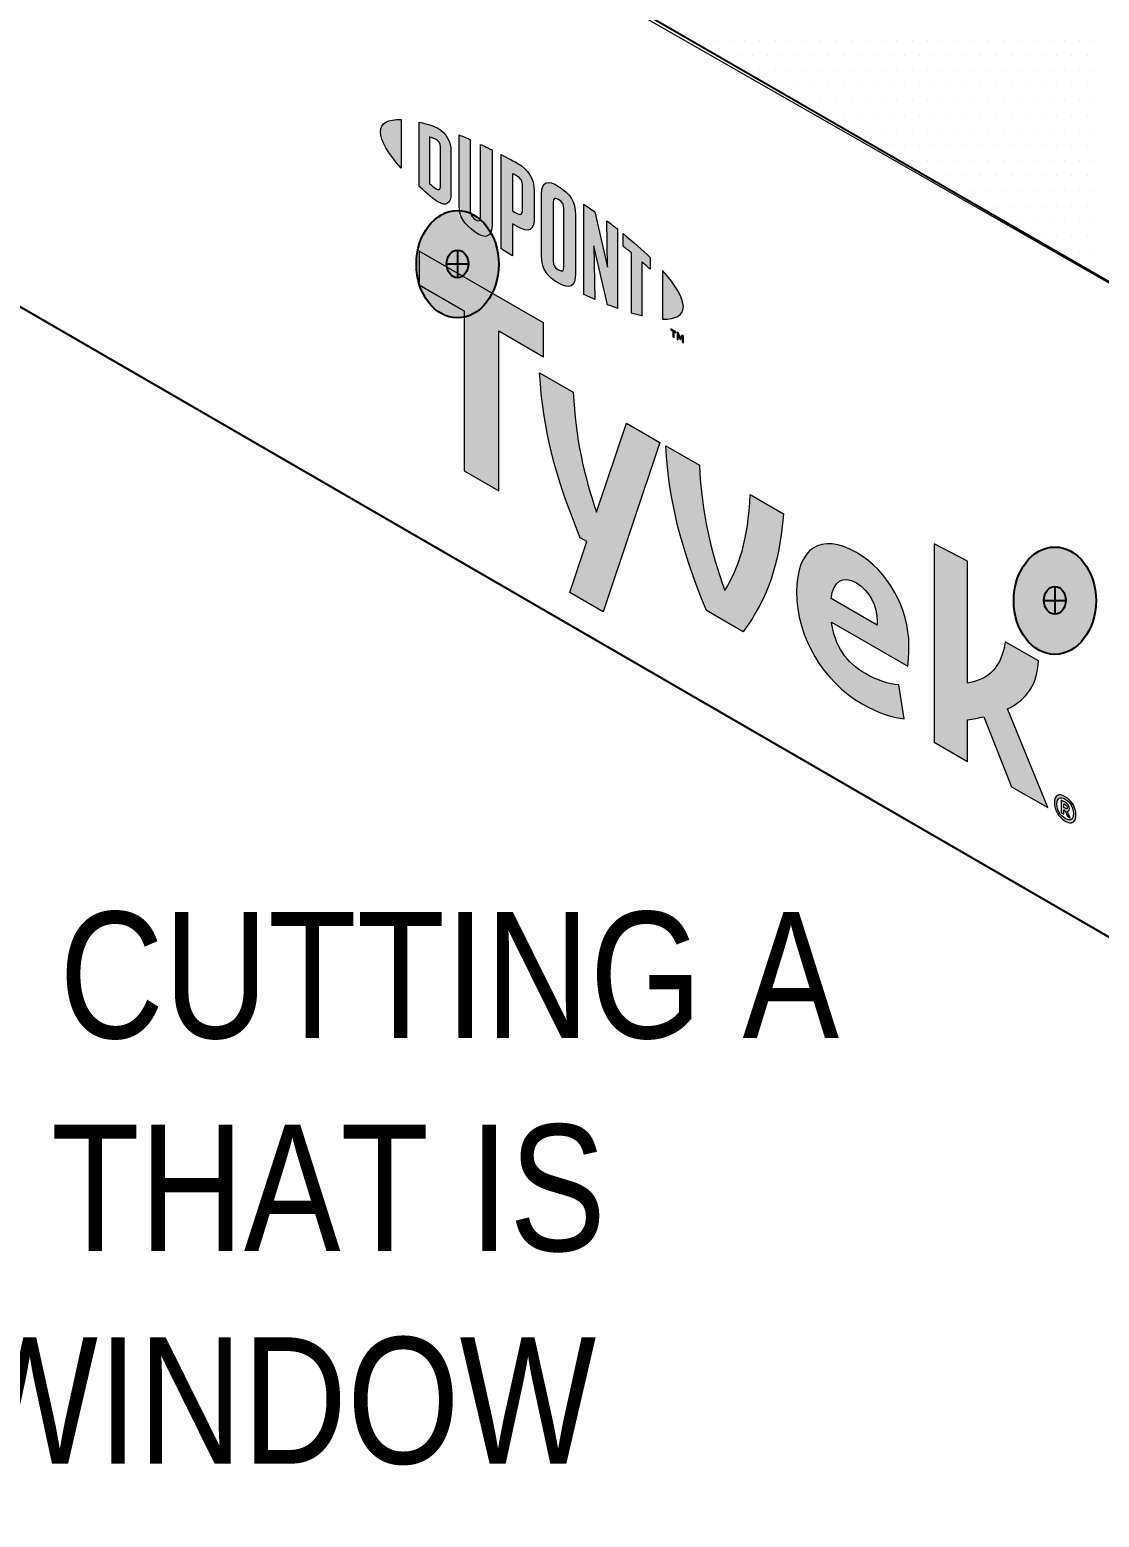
# Model space of a CAD drawing. Header units: inches. Extents: x -17.6 to 82.3, y -15.1 to 23.2.
# Drawn here: x 62.072 to 63.394, y -3.239 to -1.398 of the extents above; entities that cross this region are included whole.
import ezdxf

# ---------------------------------------------------------------- set-up
doc = ezdxf.new("R2010")
doc.units = ezdxf.units.IN
doc.header["$MEASUREMENT"] = 0
for name, color, linetype, lineweight in [('.ATI-HATCH', 7, 'Continuous', 0), ('.ATI-TEXT', 7, 'Continuous', 0), ('G-ANNO-TTLB', 7, 'Continuous', 0), ('TYVEK', 7, 'Continuous', 0), ('X-REF - TRACED', 7, 'Continuous', 0)]:
    doc.layers.add(name, color=color, linetype=linetype, lineweight=lineweight)

# ---------------------------------------------------------------- blocks, each defined once
blk = doc.blocks.new('Block_154')
at = {"layer": 'X-REF - TRACED', "true_color": 0x848484, "transparency": 33554687}
h = blk.add_hatch(color=252, dxfattribs=at)
h.dxf.hatch_style = 2
edge = h.paths.add_edge_path()
edge.add_spline(control_points=[(62.5053, -1.5246), (62.5053, -1.5356), (62.5146, -1.5513), (62.5308, -1.5695), (62.5308, -1.5695), (62.5308, -1.5095), (62.5308, -1.5095), (62.5146, -1.5089), (62.5053, -1.5137), (62.5053, -1.5246)], knot_values=[0, 0, 0, 0, 1, 1, 1, 2, 2, 2, 3, 3, 3, 3], degree=3, periodic=0)
h = blk.add_hatch(color=252, dxfattribs=at)
h.dxf.hatch_style = 2
edge = h.paths.add_edge_path()
edge.add_spline(control_points=[(62.5796, -1.5921), (62.5796, -1.5967), (62.5772, -1.5968), (62.5743, -1.5951), (62.5721, -1.5938), (62.5686, -1.5909), (62.5658, -1.5884), (62.5658, -1.5884), (62.5658, -1.531), (62.5658, -1.531), (62.5686, -1.5318), (62.5721, -1.5328), (62.5743, -1.5341), (62.5772, -1.5358), (62.5796, -1.5387), (62.5796, -1.5433), (62.5796, -1.5433), (62.5796, -1.5921), (62.5796, -1.5921)], knot_values=[0, 0, 0, 0, 1, 1, 1, 2, 2, 2, 3, 3, 3, 4, 4, 4, 5, 5, 5, 6, 6, 6, 6], degree=3, periodic=0)
edge = h.paths.add_edge_path()
edge.add_spline(control_points=[(62.5762, -1.5202), (62.5717, -1.5176), (62.5651, -1.5154), (62.5533, -1.5127), (62.5533, -1.5127), (62.5533, -1.5923), (62.5533, -1.5923), (62.5637, -1.6019), (62.5717, -1.6086), (62.5762, -1.6112), (62.5867, -1.6173), (62.5925, -1.6133), (62.5925, -1.6016), (62.5925, -1.6016), (62.5925, -1.5488), (62.5925, -1.5488), (62.5925, -1.537), (62.5867, -1.5263), (62.5762, -1.5202)], knot_values=[0, 0, 0, 0, 1, 1, 1, 2, 2, 2, 3, 3, 3, 4, 4, 4, 5, 5, 5, 6, 6, 6, 6], degree=3, periodic=0)
h = blk.add_hatch(color=252, dxfattribs=at)
h.dxf.hatch_style = 2
edge = h.paths.add_edge_path()
edge.add_spline(control_points=[(62.629, -1.6299), (62.629, -1.6345), (62.6276, -1.6366), (62.6226, -1.633), (62.6177, -1.6295), (62.6163, -1.6263), (62.6163, -1.6209), (62.6163, -1.6209), (62.6163, -1.5343), (62.6163, -1.5343), (62.6131, -1.5328), (62.6058, -1.5298), (62.6027, -1.5285), (62.6027, -1.5285), (62.6027, -1.6161), (62.6027, -1.6161), (62.6027, -1.63), (62.6086, -1.6389), (62.6226, -1.6488), (62.6354, -1.6579), (62.6433, -1.655), (62.6433, -1.6395), (62.6433, -1.6395), (62.6433, -1.547), (62.6433, -1.547), (62.6406, -1.5456), (62.6318, -1.5414), (62.629, -1.5401), (62.629, -1.5401), (62.629, -1.6299), (62.629, -1.6299)], knot_values=[0, 0, 0, 0, 1, 1, 1, 2, 2, 2, 3, 3, 3, 4, 4, 4, 5, 5, 5, 6, 6, 6, 7, 7, 7, 8, 8, 8, 9, 9, 9, 10, 10, 10, 10], degree=3, periodic=0)
h = blk.add_hatch(color=252, dxfattribs=at)
h.dxf.hatch_style = 2
edge = h.paths.add_edge_path()
edge.add_spline(control_points=[(62.681, -1.6219), (62.681, -1.6269), (62.6795, -1.6286), (62.6737, -1.6252), (62.6737, -1.6252), (62.6687, -1.6224), (62.6687, -1.6224), (62.6687, -1.6224), (62.6687, -1.5764), (62.6687, -1.5764), (62.6709, -1.5775), (62.6721, -1.5782), (62.6734, -1.579), (62.6797, -1.5826), (62.681, -1.5861), (62.681, -1.5912), (62.681, -1.5912), (62.681, -1.6219), (62.681, -1.6219)], knot_values=[0, 0, 0, 0, 1, 1, 1, 2, 2, 2, 3, 3, 3, 4, 4, 4, 5, 5, 5, 6, 6, 6, 6], degree=3, periodic=0)
edge = h.paths.add_edge_path()
edge.add_spline(control_points=[(62.6743, -1.5632), (62.6718, -1.5617), (62.6627, -1.5569), (62.6544, -1.5526), (62.6544, -1.5526), (62.6544, -1.6692), (62.6544, -1.6692), (62.6572, -1.671), (62.6647, -1.6757), (62.6687, -1.6781), (62.6687, -1.6781), (62.6687, -1.6386), (62.6687, -1.6386), (62.6687, -1.6386), (62.6743, -1.6418), (62.6743, -1.6418), (62.6892, -1.6504), (62.6955, -1.6463), (62.6955, -1.6315), (62.6955, -1.6315), (62.6955, -1.5971), (62.6955, -1.5971), (62.6955, -1.5826), (62.6885, -1.5714), (62.6743, -1.5632)], knot_values=[0, 0, 0, 0, 1, 1, 1, 2, 2, 2, 3, 3, 3, 4, 4, 4, 5, 5, 5, 6, 6, 6, 7, 7, 7, 8, 8, 8, 8], degree=3, periodic=0)
h = blk.add_hatch(color=252, dxfattribs=at)
h.dxf.hatch_style = 2
edge = h.paths.add_edge_path()
edge.add_spline(control_points=[(62.732, -1.6921), (62.732, -1.6967), (62.7307, -1.6983), (62.7256, -1.6955), (62.7204, -1.6927), (62.719, -1.6893), (62.719, -1.6845), (62.719, -1.6845), (62.719, -1.6119), (62.719, -1.6119), (62.719, -1.6071), (62.7204, -1.6053), (62.7256, -1.6085), (62.7307, -1.6116), (62.732, -1.6148), (62.732, -1.6194), (62.732, -1.6194), (62.732, -1.6921), (62.732, -1.6921)], knot_values=[0, 0, 0, 0, 1, 1, 1, 2, 2, 2, 3, 3, 3, 4, 4, 4, 5, 5, 5, 6, 6, 6, 6], degree=3, periodic=0)
edge = h.paths.add_edge_path()
edge.add_spline(control_points=[(62.7256, -1.5922), (62.7124, -1.5838), (62.7045, -1.586), (62.7045, -1.6013), (62.7045, -1.6013), (62.7045, -1.6775), (62.7045, -1.6775), (62.7045, -1.6937), (62.7117, -1.7045), (62.7256, -1.7119), (62.7393, -1.7191), (62.7465, -1.7173), (62.7465, -1.7), (62.7465, -1.7), (62.7465, -1.6273), (62.7465, -1.6273), (62.7465, -1.6109), (62.74, -1.6013), (62.7256, -1.5922)], knot_values=[0, 0, 0, 0, 1, 1, 1, 2, 2, 2, 3, 3, 3, 4, 4, 4, 5, 5, 5, 6, 6, 6, 6], degree=3, periodic=0)
h = blk.add_hatch(color=252, dxfattribs=at)
h.dxf.hatch_style = 2
edge = h.paths.add_edge_path()
edge.add_spline(control_points=[(62.7861, -1.692), (62.7861, -1.692), (62.7703, -1.6236), (62.7703, -1.6236), (62.766, -1.6205), (62.7607, -1.6168), (62.7567, -1.6141), (62.7567, -1.6141), (62.7567, -1.7259), (62.7567, -1.7259), (62.7596, -1.7272), (62.7668, -1.7304), (62.7705, -1.732), (62.7705, -1.732), (62.7693, -1.6655), (62.7693, -1.6655), (62.7693, -1.6655), (62.7861, -1.7385), (62.7861, -1.7385), (62.7897, -1.7399), (62.7949, -1.7419), (62.7983, -1.7431), (62.7983, -1.7431), (62.7983, -1.6448), (62.7983, -1.6448), (62.7947, -1.642), (62.7882, -1.637), (62.7851, -1.6346), (62.7851, -1.6346), (62.7861, -1.692), (62.7861, -1.692)], knot_values=[0, 0, 0, 0, 1, 1, 1, 2, 2, 2, 3, 3, 3, 4, 4, 4, 5, 5, 5, 6, 6, 6, 7, 7, 7, 8, 8, 8, 9, 9, 9, 10, 10, 10, 10], degree=3, periodic=0)
h = blk.add_hatch(color=252, dxfattribs=at)
h.dxf.hatch_style = 2
edge = h.paths.add_edge_path()
edge.add_spline(control_points=[(62.8054, -1.6661), (62.8089, -1.6689), (62.8124, -1.6717), (62.8158, -1.6745), (62.8158, -1.6745), (62.8158, -1.7488), (62.8158, -1.7488), (62.8189, -1.7498), (62.8247, -1.7514), (62.8286, -1.7523), (62.8286, -1.7523), (62.8286, -1.6854), (62.8286, -1.6854), (62.8323, -1.6886), (62.8358, -1.6918), (62.839, -1.6947), (62.839, -1.6947), (62.839, -1.6803), (62.839, -1.6803), (62.8289, -1.6704), (62.818, -1.6609), (62.8054, -1.6505), (62.8054, -1.6505), (62.8054, -1.6661), (62.8054, -1.6661)], knot_values=[0, 0, 0, 0, 1, 1, 1, 2, 2, 2, 3, 3, 3, 4, 4, 4, 5, 5, 5, 6, 6, 6, 7, 7, 7, 8, 8, 8, 8], degree=3, periodic=0)
h = blk.add_hatch(color=252, dxfattribs=at)
h.dxf.hatch_style = 2
edge = h.paths.add_edge_path()
edge.add_spline(control_points=[(62.8799, -1.7409), (62.8799, -1.7519), (62.8706, -1.7568), (62.8543, -1.7563), (62.8543, -1.7563), (62.8543, -1.6962), (62.8543, -1.6962), (62.8706, -1.7144), (62.8799, -1.73), (62.8799, -1.7409)], knot_values=[0, 0, 0, 0, 1, 1, 1, 2, 2, 2, 3, 3, 3, 3], degree=3, periodic=0)
h = blk.add_hatch(color=252, dxfattribs=at)
h.dxf.hatch_style = 2
edge = h.paths.add_edge_path()
edge.add_spline(control_points=[(62.8723, -1.7726), (62.8723, -1.7726), (62.8738, -1.7735), (62.8738, -1.7735), (62.8738, -1.7735), (62.8761, -1.779), (62.8761, -1.779), (62.8761, -1.779), (62.8784, -1.7762), (62.8784, -1.7762), (62.8784, -1.7762), (62.8799, -1.777), (62.8799, -1.777), (62.8799, -1.777), (62.8799, -1.7857), (62.8799, -1.7857), (62.8799, -1.7857), (62.8785, -1.7849), (62.8785, -1.7849), (62.8785, -1.7849), (62.8785, -1.7787), (62.8785, -1.7787), (62.8785, -1.7787), (62.8762, -1.7815), (62.8762, -1.7815), (62.8762, -1.7815), (62.876, -1.7814), (62.876, -1.7814), (62.876, -1.7814), (62.8737, -1.776), (62.8737, -1.776), (62.8737, -1.776), (62.8737, -1.7821), (62.8737, -1.7821), (62.8737, -1.7821), (62.8723, -1.7813), (62.8723, -1.7813), (62.8723, -1.7813), (62.8723, -1.7726), (62.8723, -1.7726)], knot_values=[0, 0, 0, 0, 1, 1, 1, 2, 2, 2, 3, 3, 3, 4, 4, 4, 5, 5, 5, 6, 6, 6, 7, 7, 7, 8, 8, 8, 9, 9, 9, 10, 10, 10, 11, 11, 11, 12, 12, 12, 13, 13, 13, 13], degree=3, periodic=0)
edge = h.paths.add_edge_path()
edge.add_spline(control_points=[(62.8669, -1.7711), (62.8669, -1.7711), (62.8646, -1.7697), (62.8646, -1.7697), (62.8646, -1.7697), (62.8646, -1.7682), (62.8646, -1.7682), (62.8646, -1.7682), (62.8707, -1.7717), (62.8707, -1.7717), (62.8707, -1.7717), (62.8707, -1.7732), (62.8707, -1.7732), (62.8707, -1.7732), (62.8684, -1.7719), (62.8684, -1.7719), (62.8684, -1.7719), (62.8684, -1.779), (62.8684, -1.779), (62.8684, -1.779), (62.8669, -1.7782), (62.8669, -1.7782), (62.8669, -1.7782), (62.8669, -1.7711), (62.8669, -1.7711)], knot_values=[0, 0, 0, 0, 1, 1, 1, 2, 2, 2, 3, 3, 3, 4, 4, 4, 5, 5, 5, 6, 6, 6, 7, 7, 7, 8, 8, 8, 8], degree=3, periodic=0)
at = {"layer": 'X-REF - TRACED'}
for points, knots in [([(62.5053, -1.5246), (62.5053, -1.5356), (62.5146, -1.5513), (62.5308, -1.5695), (62.5308, -1.5695), (62.5308, -1.5095), (62.5308, -1.5095), (62.5146, -1.5089), (62.5053, -1.5137), (62.5053, -1.5246)], [0, 0, 0, 0, 1, 1, 1, 2, 2, 2, 3, 3, 3, 3]), ([(62.5762, -1.5202), (62.5717, -1.5176), (62.5651, -1.5154), (62.5533, -1.5127), (62.5533, -1.5127), (62.5533, -1.5923), (62.5533, -1.5923), (62.5637, -1.6019), (62.5717, -1.6086), (62.5762, -1.6112), (62.5867, -1.6173), (62.5925, -1.6133), (62.5925, -1.6016), (62.5925, -1.6016), (62.5925, -1.5488), (62.5925, -1.5488), (62.5925, -1.537), (62.5867, -1.5263), (62.5762, -1.5202)], [0, 0, 0, 0, 1, 1, 1, 2, 2, 2, 3, 3, 3, 4, 4, 4, 5, 5, 5, 6, 6, 6, 6]), ([(62.5796, -1.5921), (62.5796, -1.5967), (62.5772, -1.5968), (62.5743, -1.5951), (62.5721, -1.5938), (62.5686, -1.5909), (62.5658, -1.5884), (62.5658, -1.5884), (62.5658, -1.531), (62.5658, -1.531), (62.5686, -1.5318), (62.5721, -1.5328), (62.5743, -1.5341), (62.5772, -1.5358), (62.5796, -1.5387), (62.5796, -1.5433), (62.5796, -1.5433), (62.5796, -1.5921), (62.5796, -1.5921)], [0, 0, 0, 0, 1, 1, 1, 2, 2, 2, 3, 3, 3, 4, 4, 4, 5, 5, 5, 6, 6, 6, 6]), ([(62.629, -1.6299), (62.629, -1.6345), (62.6276, -1.6366), (62.6226, -1.633), (62.6177, -1.6295), (62.6163, -1.6263), (62.6163, -1.6209), (62.6163, -1.6209), (62.6163, -1.5343), (62.6163, -1.5343), (62.6131, -1.5328), (62.6058, -1.5298), (62.6027, -1.5285), (62.6027, -1.5285), (62.6027, -1.6161), (62.6027, -1.6161), (62.6027, -1.63), (62.6086, -1.6389), (62.6226, -1.6488), (62.6354, -1.6579), (62.6433, -1.655), (62.6433, -1.6395), (62.6433, -1.6395), (62.6433, -1.547), (62.6433, -1.547), (62.6406, -1.5456), (62.6318, -1.5414), (62.629, -1.5401), (62.629, -1.5401), (62.629, -1.6299), (62.629, -1.6299)], [0, 0, 0, 0, 1, 1, 1, 2, 2, 2, 3, 3, 3, 4, 4, 4, 5, 5, 5, 6, 6, 6, 7, 7, 7, 8, 8, 8, 9, 9, 9, 10, 10, 10, 10]), ([(62.6743, -1.5632), (62.6718, -1.5617), (62.6627, -1.5569), (62.6544, -1.5526), (62.6544, -1.5526), (62.6544, -1.6692), (62.6544, -1.6692), (62.6572, -1.671), (62.6647, -1.6757), (62.6687, -1.6781), (62.6687, -1.6781), (62.6687, -1.6386), (62.6687, -1.6386), (62.6687, -1.6386), (62.6743, -1.6418), (62.6743, -1.6418), (62.6892, -1.6504), (62.6955, -1.6463), (62.6955, -1.6315), (62.6955, -1.6315), (62.6955, -1.5971), (62.6955, -1.5971), (62.6955, -1.5826), (62.6885, -1.5714), (62.6743, -1.5632)], [0, 0, 0, 0, 1, 1, 1, 2, 2, 2, 3, 3, 3, 4, 4, 4, 5, 5, 5, 6, 6, 6, 7, 7, 7, 8, 8, 8, 8]), ([(62.681, -1.6219), (62.681, -1.6269), (62.6795, -1.6286), (62.6737, -1.6252), (62.6737, -1.6252), (62.6687, -1.6224), (62.6687, -1.6224), (62.6687, -1.6224), (62.6687, -1.5764), (62.6687, -1.5764), (62.6709, -1.5775), (62.6721, -1.5782), (62.6734, -1.579), (62.6797, -1.5826), (62.681, -1.5861), (62.681, -1.5912), (62.681, -1.5912), (62.681, -1.6219), (62.681, -1.6219)], [0, 0, 0, 0, 1, 1, 1, 2, 2, 2, 3, 3, 3, 4, 4, 4, 5, 5, 5, 6, 6, 6, 6]), ([(62.7256, -1.5922), (62.7124, -1.5838), (62.7045, -1.586), (62.7045, -1.6013), (62.7045, -1.6013), (62.7045, -1.6775), (62.7045, -1.6775), (62.7045, -1.6937), (62.7117, -1.7045), (62.7256, -1.7119), (62.7393, -1.7191), (62.7465, -1.7173), (62.7465, -1.7), (62.7465, -1.7), (62.7465, -1.6273), (62.7465, -1.6273), (62.7465, -1.6109), (62.74, -1.6013), (62.7256, -1.5922)], [0, 0, 0, 0, 1, 1, 1, 2, 2, 2, 3, 3, 3, 4, 4, 4, 5, 5, 5, 6, 6, 6, 6]), ([(62.732, -1.6921), (62.732, -1.6967), (62.7307, -1.6983), (62.7256, -1.6955), (62.7204, -1.6927), (62.719, -1.6893), (62.719, -1.6845), (62.719, -1.6845), (62.719, -1.6119), (62.719, -1.6119), (62.719, -1.6071), (62.7204, -1.6053), (62.7256, -1.6085), (62.7307, -1.6116), (62.732, -1.6148), (62.732, -1.6194), (62.732, -1.6194), (62.732, -1.6921), (62.732, -1.6921)], [0, 0, 0, 0, 1, 1, 1, 2, 2, 2, 3, 3, 3, 4, 4, 4, 5, 5, 5, 6, 6, 6, 6]), ([(62.7861, -1.692), (62.7861, -1.692), (62.7703, -1.6236), (62.7703, -1.6236), (62.766, -1.6205), (62.7607, -1.6168), (62.7567, -1.6141), (62.7567, -1.6141), (62.7567, -1.7259), (62.7567, -1.7259), (62.7596, -1.7272), (62.7668, -1.7304), (62.7705, -1.732), (62.7705, -1.732), (62.7693, -1.6655), (62.7693, -1.6655), (62.7693, -1.6655), (62.7861, -1.7385), (62.7861, -1.7385), (62.7897, -1.7399), (62.7949, -1.7419), (62.7983, -1.7431), (62.7983, -1.7431), (62.7983, -1.6448), (62.7983, -1.6448), (62.7947, -1.642), (62.7882, -1.637), (62.7851, -1.6346), (62.7851, -1.6346), (62.7861, -1.692), (62.7861, -1.692)], [0, 0, 0, 0, 1, 1, 1, 2, 2, 2, 3, 3, 3, 4, 4, 4, 5, 5, 5, 6, 6, 6, 7, 7, 7, 8, 8, 8, 9, 9, 9, 10, 10, 10, 10]), ([(62.8054, -1.6661), (62.8089, -1.6689), (62.8124, -1.6717), (62.8158, -1.6745), (62.8158, -1.6745), (62.8158, -1.7488), (62.8158, -1.7488), (62.8189, -1.7498), (62.8247, -1.7514), (62.8286, -1.7523), (62.8286, -1.7523), (62.8286, -1.6854), (62.8286, -1.6854), (62.8323, -1.6886), (62.8358, -1.6918), (62.839, -1.6947), (62.839, -1.6947), (62.839, -1.6803), (62.839, -1.6803), (62.8289, -1.6704), (62.818, -1.6609), (62.8054, -1.6505), (62.8054, -1.6505), (62.8054, -1.6661), (62.8054, -1.6661)], [0, 0, 0, 0, 1, 1, 1, 2, 2, 2, 3, 3, 3, 4, 4, 4, 5, 5, 5, 6, 6, 6, 7, 7, 7, 8, 8, 8, 8]), ([(62.8799, -1.7409), (62.8799, -1.7519), (62.8706, -1.7568), (62.8543, -1.7563), (62.8543, -1.7563), (62.8543, -1.6962), (62.8543, -1.6962), (62.8706, -1.7144), (62.8799, -1.73), (62.8799, -1.7409)], [0, 0, 0, 0, 1, 1, 1, 2, 2, 2, 3, 3, 3, 3]), ([(62.8669, -1.7711), (62.8669, -1.7711), (62.8646, -1.7697), (62.8646, -1.7697), (62.8646, -1.7697), (62.8646, -1.7682), (62.8646, -1.7682), (62.8646, -1.7682), (62.8707, -1.7717), (62.8707, -1.7717), (62.8707, -1.7717), (62.8707, -1.7732), (62.8707, -1.7732), (62.8707, -1.7732), (62.8684, -1.7719), (62.8684, -1.7719), (62.8684, -1.7719), (62.8684, -1.779), (62.8684, -1.779), (62.8684, -1.779), (62.8669, -1.7782), (62.8669, -1.7782), (62.8669, -1.7782), (62.8669, -1.7711), (62.8669, -1.7711)], [0, 0, 0, 0, 1, 1, 1, 2, 2, 2, 3, 3, 3, 4, 4, 4, 5, 5, 5, 6, 6, 6, 7, 7, 7, 8, 8, 8, 8]), ([(62.8723, -1.7726), (62.8723, -1.7726), (62.8738, -1.7735), (62.8738, -1.7735), (62.8738, -1.7735), (62.8761, -1.779), (62.8761, -1.779), (62.8761, -1.779), (62.8784, -1.7762), (62.8784, -1.7762), (62.8784, -1.7762), (62.8799, -1.777), (62.8799, -1.777), (62.8799, -1.777), (62.8799, -1.7857), (62.8799, -1.7857), (62.8799, -1.7857), (62.8785, -1.7849), (62.8785, -1.7849), (62.8785, -1.7849), (62.8785, -1.7787), (62.8785, -1.7787), (62.8785, -1.7787), (62.8762, -1.7815), (62.8762, -1.7815), (62.8762, -1.7815), (62.876, -1.7814), (62.876, -1.7814), (62.876, -1.7814), (62.8737, -1.776), (62.8737, -1.776), (62.8737, -1.776), (62.8737, -1.7821), (62.8737, -1.7821), (62.8737, -1.7821), (62.8723, -1.7813), (62.8723, -1.7813), (62.8723, -1.7813), (62.8723, -1.7726), (62.8723, -1.7726)], [0, 0, 0, 0, 1, 1, 1, 2, 2, 2, 3, 3, 3, 4, 4, 4, 5, 5, 5, 6, 6, 6, 7, 7, 7, 8, 8, 8, 9, 9, 9, 10, 10, 10, 11, 11, 11, 12, 12, 12, 13, 13, 13, 13])]:
    blk.add_open_spline(points, degree=3, knots=knots, dxfattribs=at)
blk = doc.blocks.new('Block_158')
at = {"layer": 'X-REF - TRACED', "true_color": 0x848484, "transparency": 33554687}
h = blk.add_hatch(color=252, dxfattribs=at)
h.dxf.hatch_style = 2
h.paths.add_polyline_path([(62.7071, -1.7611), (62.5533, -1.6723), (62.5533, -1.7141), (62.6088, -1.7462), (62.6088, -1.944), (62.6515, -1.9687), (62.6515, -1.7708), (62.7071, -1.8029)])
h = blk.add_hatch(color=252, dxfattribs=at)
h.dxf.hatch_style = 2
edge = h.paths.add_edge_path()
edge.add_spline(control_points=[(62.9627, -1.9734), (62.96, -2.0304), (62.9487, -2.0636), (62.9311, -2.0921), (62.914, -2.0436), (62.903, -1.9975), (62.8997, -1.937), (62.8997, -1.937), (62.8582, -1.9131), (62.8582, -1.9131), (62.8627, -1.9845), (62.8761, -2.0364), (62.9084, -2.117), (62.9084, -2.117), (62.9541, -2.1433), (62.9541, -2.1433), (62.9851, -2.0993), (62.9979, -2.0626), (63.0039, -1.9972), (63.0039, -1.9972), (62.9627, -1.9734), (62.9627, -1.9734)], knot_values=[0, 0, 0, 0, 1, 1, 1, 2, 2, 2, 3, 3, 3, 4, 4, 4, 5, 5, 5, 6, 6, 6, 7, 7, 7, 7], degree=3, periodic=0)
h = blk.add_hatch(color=252, dxfattribs=at)
h.dxf.hatch_style = 2
edge = h.paths.add_edge_path()
edge.add_spline(control_points=[(63.0627, -2.102), (63.0627, -2.102), (63.1195, -2.1348), (63.1195, -2.1348), (63.1195, -2.1348), (63.1195, -2.1307), (63.1195, -2.1307), (63.1195, -2.1115), (63.1105, -2.0923), (63.0941, -2.0828), (63.0768, -2.0728), (63.0654, -2.0803), (63.0627, -2.102)], knot_values=[0, 0, 0, 0, 1, 1, 1, 2, 2, 2, 3, 3, 3, 4, 4, 4, 4], degree=3, periodic=0)
edge = h.paths.add_edge_path()
edge.add_spline(control_points=[(63.1532, -2.2508), (63.1401, -2.2501), (63.1207, -2.2436), (63.101, -2.2323), (63.0529, -2.2045), (63.02, -2.1506), (63.02, -2.0938), (63.02, -2.0394), (63.0502, -2.0198), (63.0941, -2.0452), (63.1332, -2.0677), (63.1589, -2.1144), (63.1589, -2.1603), (63.1589, -2.1705), (63.1583, -2.1791), (63.1577, -2.1856), (63.1577, -2.1856), (63.0633, -2.1311), (63.0633, -2.1311), (63.0672, -2.1607), (63.0812, -2.1812), (63.1051, -2.195), (63.1198, -2.2034), (63.1338, -2.2078), (63.1466, -2.209), (63.1466, -2.209), (63.1532, -2.2508), (63.1532, -2.2508)], knot_values=[0, 0, 0, 0, 1, 1, 1, 2, 2, 2, 3, 3, 3, 4, 4, 4, 5, 5, 5, 6, 6, 6, 7, 7, 7, 8, 8, 8, 9, 9, 9, 9], degree=3, periodic=0)
h = blk.add_hatch(color=252, dxfattribs=at)
h.dxf.hatch_style = 2
edge = h.paths.add_edge_path()
edge.add_spline(control_points=[(63.281, -2.2387), (63.281, -2.2387), (63.3306, -2.3607), (63.3306, -2.3607), (63.3306, -2.3607), (63.2858, -2.3349), (63.2858, -2.3349), (63.2858, -2.3349), (63.2515, -2.2483), (63.2515, -2.2483), (63.2452, -2.2498), (63.2386, -2.2512), (63.2315, -2.2521), (63.2315, -2.2521), (63.2315, -2.3035), (63.2315, -2.3035), (63.2315, -2.3035), (63.1902, -2.2797), (63.1902, -2.2797), (63.1902, -2.2797), (63.1902, -2.0343), (63.1902, -2.0343), (63.1902, -2.0343), (63.2315, -2.0557), (63.2315, -2.0557), (63.2315, -2.0557), (63.2315, -2.2066), (63.2315, -2.2066), (63.2595, -2.2019), (63.2733, -2.1859), (63.278, -2.1555), (63.278, -2.1555), (63.319, -2.1791), (63.319, -2.1791), (63.3181, -2.208), (63.3049, -2.2268), (63.281, -2.2387)], knot_values=[0, 0, 0, 0, 1, 1, 1, 2, 2, 2, 3, 3, 3, 4, 4, 4, 5, 5, 5, 6, 6, 6, 7, 7, 7, 8, 8, 8, 9, 9, 9, 10, 10, 10, 11, 11, 11, 12, 12, 12, 12], degree=3, periodic=0)
at = {"layer": 'X-REF - TRACED'}
blk.add_lwpolyline([(62.7071, -1.7611), (62.5533, -1.6723), (62.5533, -1.7141), (62.6088, -1.7462), (62.6088, -1.944), (62.6515, -1.9687), (62.6515, -1.7708), (62.7071, -1.8029)], close=True, dxfattribs=at)
for points, knots in [([(62.9627, -1.9734), (62.96, -2.0304), (62.9487, -2.0636), (62.9311, -2.0921), (62.914, -2.0436), (62.903, -1.9975), (62.8997, -1.937), (62.8997, -1.937), (62.8582, -1.9131), (62.8582, -1.9131), (62.8627, -1.9845), (62.8761, -2.0364), (62.9084, -2.117), (62.9084, -2.117), (62.9541, -2.1433), (62.9541, -2.1433), (62.9851, -2.0993), (62.9979, -2.0626), (63.0039, -1.9972), (63.0039, -1.9972), (62.9627, -1.9734), (62.9627, -1.9734)], [0, 0, 0, 0, 1, 1, 1, 2, 2, 2, 3, 3, 3, 4, 4, 4, 5, 5, 5, 6, 6, 6, 7, 7, 7, 7]), ([(63.1532, -2.2508), (63.1401, -2.2501), (63.1207, -2.2436), (63.101, -2.2323), (63.0529, -2.2045), (63.02, -2.1506), (63.02, -2.0938), (63.02, -2.0394), (63.0502, -2.0198), (63.0941, -2.0452), (63.1332, -2.0677), (63.1589, -2.1144), (63.1589, -2.1603), (63.1589, -2.1705), (63.1583, -2.1791), (63.1577, -2.1856), (63.1577, -2.1856), (63.0633, -2.1311), (63.0633, -2.1311), (63.0672, -2.1607), (63.0812, -2.1812), (63.1051, -2.195), (63.1198, -2.2034), (63.1338, -2.2078), (63.1466, -2.209), (63.1466, -2.209), (63.1532, -2.2508), (63.1532, -2.2508)], [0, 0, 0, 0, 1, 1, 1, 2, 2, 2, 3, 3, 3, 4, 4, 4, 5, 5, 5, 6, 6, 6, 7, 7, 7, 8, 8, 8, 9, 9, 9, 9]), ([(63.281, -2.2387), (63.281, -2.2387), (63.3306, -2.3607), (63.3306, -2.3607), (63.3306, -2.3607), (63.2858, -2.3349), (63.2858, -2.3349), (63.2858, -2.3349), (63.2515, -2.2483), (63.2515, -2.2483), (63.2452, -2.2498), (63.2386, -2.2512), (63.2315, -2.2521), (63.2315, -2.2521), (63.2315, -2.3035), (63.2315, -2.3035), (63.2315, -2.3035), (63.1902, -2.2797), (63.1902, -2.2797), (63.1902, -2.2797), (63.1902, -2.0343), (63.1902, -2.0343), (63.1902, -2.0343), (63.2315, -2.0557), (63.2315, -2.0557), (63.2315, -2.0557), (63.2315, -2.2066), (63.2315, -2.2066), (63.2595, -2.2019), (63.2733, -2.1859), (63.278, -2.1555), (63.278, -2.1555), (63.319, -2.1791), (63.319, -2.1791), (63.3181, -2.208), (63.3049, -2.2268), (63.281, -2.2387)], [0, 0, 0, 0, 1, 1, 1, 2, 2, 2, 3, 3, 3, 4, 4, 4, 5, 5, 5, 6, 6, 6, 7, 7, 7, 8, 8, 8, 9, 9, 9, 10, 10, 10, 11, 11, 11, 12, 12, 12, 12]), ([(63.0627, -2.102), (63.0627, -2.102), (63.1195, -2.1348), (63.1195, -2.1348), (63.1195, -2.1348), (63.1195, -2.1307), (63.1195, -2.1307), (63.1195, -2.1115), (63.1105, -2.0923), (63.0941, -2.0828), (63.0768, -2.0728), (63.0654, -2.0803), (63.0627, -2.102)], [0, 0, 0, 0, 1, 1, 1, 2, 2, 2, 3, 3, 3, 4, 4, 4, 4])]:
    blk.add_open_spline(points, degree=3, knots=knots, dxfattribs=at)
blk = doc.blocks.new('Block_157')
at = {"layer": 'X-REF - TRACED', "true_color": 0x848484, "transparency": 33554687}
h = blk.add_hatch(color=252, dxfattribs=at)
h.dxf.hatch_style = 2
edge = h.paths.add_edge_path()
edge.add_spline(control_points=[(62.8097, -1.885), (62.8097, -1.885), (62.7727, -1.9954), (62.7727, -1.9954), (62.7569, -1.9492), (62.7467, -1.9046), (62.7436, -1.8469), (62.7436, -1.8469), (62.7021, -1.8229), (62.7021, -1.8229), (62.7066, -1.8943), (62.72, -1.9462), (62.7522, -2.0268), (62.7522, -2.0268), (62.7605, -2.0316), (62.7605, -2.0316), (62.7605, -2.0316), (62.7394, -2.0947), (62.7394, -2.0947), (62.7394, -2.0947), (62.7806, -2.1185), (62.7806, -2.1185), (62.7806, -2.1185), (62.8509, -1.9088), (62.8509, -1.9088), (62.8509, -1.9088), (62.8097, -1.885), (62.8097, -1.885)], knot_values=[0, 0, 0, 0, 1, 1, 1, 2, 2, 2, 3, 3, 3, 4, 4, 4, 5, 5, 5, 6, 6, 6, 7, 7, 7, 8, 8, 8, 9, 9, 9, 9], degree=3, periodic=0)
at = {"layer": 'X-REF - TRACED'}
blk.add_open_spline([(62.8097, -1.885), (62.8097, -1.885), (62.7727, -1.9954), (62.7727, -1.9954), (62.7569, -1.9492), (62.7467, -1.9046), (62.7436, -1.8469), (62.7436, -1.8469), (62.7021, -1.8229), (62.7021, -1.8229), (62.7066, -1.8943), (62.72, -1.9462), (62.7522, -2.0268), (62.7522, -2.0268), (62.7605, -2.0316), (62.7605, -2.0316), (62.7605, -2.0316), (62.7394, -2.0947), (62.7394, -2.0947), (62.7394, -2.0947), (62.7806, -2.1185), (62.7806, -2.1185), (62.7806, -2.1185), (62.8509, -1.9088), (62.8509, -1.9088), (62.8509, -1.9088), (62.8097, -1.885), (62.8097, -1.885)], degree=3, knots=[0, 0, 0, 0, 1, 1, 1, 2, 2, 2, 3, 3, 3, 4, 4, 4, 5, 5, 5, 6, 6, 6, 7, 7, 7, 8, 8, 8, 9, 9, 9, 9], dxfattribs=at)
blk.add_blockref('Block_158', (0, 0), dxfattribs=at)
blk = doc.blocks.new('Block_159')
at = {"layer": 'X-REF - TRACED', "true_color": 0x848484, "transparency": 33554687}
h = blk.add_hatch(color=252, dxfattribs=at)
h.dxf.hatch_style = 2
edge = h.paths.add_edge_path()
edge.add_spline(control_points=[(63.3504, -2.356), (63.3504, -2.356), (63.3504, -2.3605), (63.3504, -2.3605), (63.3504, -2.3605), (63.3521, -2.3615), (63.3521, -2.3615), (63.3537, -2.3624), (63.3546, -2.3624), (63.3546, -2.3607), (63.3546, -2.359), (63.3537, -2.358), (63.3521, -2.357), (63.3521, -2.357), (63.3504, -2.356), (63.3504, -2.356)], knot_values=[0, 0, 0, 0, 1, 1, 1, 2, 2, 2, 3, 3, 3, 4, 4, 4, 5, 5, 5, 5], degree=3, periodic=0)
edge = h.paths.add_edge_path()
edge.add_spline(control_points=[(63.3474, -2.3515), (63.3474, -2.3515), (63.3521, -2.3542), (63.3521, -2.3542), (63.3557, -2.3562), (63.3574, -2.3592), (63.3574, -2.3624), (63.3574, -2.3645), (63.3565, -2.3656), (63.3548, -2.3654), (63.3557, -2.3678), (63.3569, -2.3704), (63.3584, -2.3733), (63.3584, -2.3733), (63.3549, -2.3713), (63.3549, -2.3713), (63.3536, -2.3687), (63.3527, -2.3665), (63.3519, -2.3642), (63.3519, -2.3642), (63.3504, -2.3633), (63.3504, -2.3633), (63.3504, -2.3633), (63.3504, -2.3687), (63.3504, -2.3687), (63.3504, -2.3687), (63.3474, -2.367), (63.3474, -2.367), (63.3474, -2.367), (63.3474, -2.3515), (63.3474, -2.3515)], knot_values=[0, 0, 0, 0, 1, 1, 1, 2, 2, 2, 3, 3, 3, 4, 4, 4, 5, 5, 5, 6, 6, 6, 7, 7, 7, 8, 8, 8, 9, 9, 9, 10, 10, 10, 10], degree=3, periodic=0)
edge = h.paths.add_edge_path()
edge.add_spline(control_points=[(63.3522, -2.3503), (63.3457, -2.3465), (63.342, -2.3487), (63.342, -2.3564), (63.342, -2.3642), (63.3457, -2.3705), (63.3522, -2.3743), (63.3587, -2.378), (63.3624, -2.376), (63.3624, -2.3682), (63.3624, -2.3605), (63.3587, -2.354), (63.3522, -2.3503)], knot_values=[0, 0, 0, 0, 1, 1, 1, 2, 2, 2, 3, 3, 3, 4, 4, 4, 4], degree=3, periodic=0)
edge = h.paths.add_edge_path()
edge.add_spline(control_points=[(63.3522, -2.3472), (63.3602, -2.3518), (63.3655, -2.3607), (63.3655, -2.37), (63.3655, -2.3792), (63.3602, -2.3819), (63.3522, -2.3773), (63.3441, -2.3726), (63.3389, -2.3638), (63.3389, -2.3546), (63.3389, -2.3454), (63.3442, -2.3425), (63.3522, -2.3472)], knot_values=[0, 0, 0, 0, 1, 1, 1, 2, 2, 2, 3, 3, 3, 4, 4, 4, 4], degree=3, periodic=0)
at = {"layer": 'X-REF - TRACED'}
for points, knots in [([(63.3522, -2.3472), (63.3602, -2.3518), (63.3655, -2.3607), (63.3655, -2.37), (63.3655, -2.3792), (63.3602, -2.3819), (63.3522, -2.3773), (63.3441, -2.3726), (63.3389, -2.3638), (63.3389, -2.3546), (63.3389, -2.3454), (63.3442, -2.3425), (63.3522, -2.3472)], [0, 0, 0, 0, 1, 1, 1, 2, 2, 2, 3, 3, 3, 4, 4, 4, 4]), ([(63.3522, -2.3503), (63.3457, -2.3465), (63.342, -2.3487), (63.342, -2.3564), (63.342, -2.3642), (63.3457, -2.3705), (63.3522, -2.3743), (63.3587, -2.378), (63.3624, -2.376), (63.3624, -2.3682), (63.3624, -2.3605), (63.3587, -2.354), (63.3522, -2.3503)], [0, 0, 0, 0, 1, 1, 1, 2, 2, 2, 3, 3, 3, 4, 4, 4, 4]), ([(63.3474, -2.3515), (63.3474, -2.3515), (63.3521, -2.3542), (63.3521, -2.3542), (63.3557, -2.3562), (63.3574, -2.3592), (63.3574, -2.3624), (63.3574, -2.3645), (63.3565, -2.3656), (63.3548, -2.3654), (63.3557, -2.3678), (63.3569, -2.3704), (63.3584, -2.3733), (63.3584, -2.3733), (63.3549, -2.3713), (63.3549, -2.3713), (63.3536, -2.3687), (63.3527, -2.3665), (63.3519, -2.3642), (63.3519, -2.3642), (63.3504, -2.3633), (63.3504, -2.3633), (63.3504, -2.3633), (63.3504, -2.3687), (63.3504, -2.3687), (63.3504, -2.3687), (63.3474, -2.367), (63.3474, -2.367), (63.3474, -2.367), (63.3474, -2.3515), (63.3474, -2.3515)], [0, 0, 0, 0, 1, 1, 1, 2, 2, 2, 3, 3, 3, 4, 4, 4, 5, 5, 5, 6, 6, 6, 7, 7, 7, 8, 8, 8, 9, 9, 9, 10, 10, 10, 10]), ([(63.3504, -2.356), (63.3504, -2.356), (63.3504, -2.3605), (63.3504, -2.3605), (63.3504, -2.3605), (63.3521, -2.3615), (63.3521, -2.3615), (63.3537, -2.3624), (63.3546, -2.3624), (63.3546, -2.3607), (63.3546, -2.359), (63.3537, -2.358), (63.3521, -2.357), (63.3521, -2.357), (63.3504, -2.356), (63.3504, -2.356)], [0, 0, 0, 0, 1, 1, 1, 2, 2, 2, 3, 3, 3, 4, 4, 4, 5, 5, 5, 5])]:
    blk.add_open_spline(points, degree=3, knots=knots, dxfattribs=at)
blk = doc.blocks.new('Block_156')
at = {"layer": 'X-REF - TRACED'}
for name in ['Block_157', 'Block_159']:
    blk.add_blockref(name, (0, 0), dxfattribs=at)
blk = doc.blocks.new('Block_155')
at = {"layer": 'X-REF - TRACED'}
blk.add_blockref('Block_156', (0, 0), dxfattribs=at)
blk = doc.blocks.new('Block_153')
at = {"layer": 'X-REF - TRACED'}
for name in ['Block_154', 'Block_155']:
    blk.add_blockref(name, (0, 0), dxfattribs=at)
blk = doc.blocks.new('Block_350')
at = {"layer": '.ATI-HATCH', "color": 8, "lineweight": 0, "true_color": 0x808080}
for p, q in [((62.8992, -1.4114), (62.8992, -1.4114)), ((62.9181, -1.4114), (62.9181, -1.4114)), ((62.9369, -1.4114), (62.9369, -1.4114)), ((62.9557, -1.4114), (62.9557, -1.4114)), ((62.9746, -1.4114), (62.9746, -1.4114)), ((62.9934, -1.4114), (62.9934, -1.4114)), ((63.0122, -1.4114), (63.0122, -1.4114)), ((63.0311, -1.4114), (63.0311, -1.4114)), ((63.0499, -1.4114), (63.0499, -1.4114)), ((63.0687, -1.4114), (63.0687, -1.4114)), ((63.0876, -1.4114), (63.0876, -1.4114)), ((63.1064, -1.4114), (63.1064, -1.4114)), ((63.1252, -1.4114), (63.1252, -1.4114)), ((63.1441, -1.4114), (63.1441, -1.4114)), ((63.1629, -1.4114), (63.1629, -1.4114)), ((63.1817, -1.4114), (63.1817, -1.4114)), ((63.2005, -1.4114), (63.2005, -1.4114)), ((63.2194, -1.4114), (63.2194, -1.4114)), ((63.2382, -1.4114), (63.2382, -1.4114)), ((63.257, -1.4114), (63.257, -1.4114)), ((63.2759, -1.4114), (63.2759, -1.4114)), ((63.2947, -1.4114), (63.2947, -1.4114)), ((63.3135, -1.4114), (63.3135, -1.4114)), ((63.3324, -1.4114), (63.3324, -1.4114)), ((63.3512, -1.4114), (63.3512, -1.4114)), ((63.37, -1.4114), (63.37, -1.4114)), ((63.3889, -1.4114), (63.3889, -1.4114)), ((62.9275, -1.43), (62.9275, -1.43)), ((62.9463, -1.43), (62.9463, -1.43)), ((62.9651, -1.43), (62.9651, -1.43)), ((62.984, -1.43), (62.984, -1.43)), ((63.0028, -1.43), (63.0028, -1.43)), ((63.0216, -1.43), (63.0216, -1.43)), ((63.0405, -1.43), (63.0405, -1.43)), ((63.0593, -1.43), (63.0593, -1.43)), ((63.0781, -1.43), (63.0781, -1.43)), ((63.097, -1.43), (63.097, -1.43)), ((63.1158, -1.43), (63.1158, -1.43)), ((63.1346, -1.43), (63.1346, -1.43)), ((63.1535, -1.43), (63.1535, -1.43)), ((63.1723, -1.43), (63.1723, -1.43)), ((63.1911, -1.43), (63.1911, -1.43)), ((63.21, -1.43), (63.21, -1.43)), ((63.2288, -1.43), (63.2288, -1.43)), ((63.2476, -1.43), (63.2476, -1.43)), ((63.2665, -1.43), (63.2665, -1.43)), ((63.2853, -1.43), (63.2853, -1.43)), ((63.3041, -1.43), (63.3041, -1.43)), ((63.323, -1.43), (63.323, -1.43)), ((63.3418, -1.43), (63.3418, -1.43)), ((63.3606, -1.43), (63.3606, -1.43)), ((63.3795, -1.43), (63.3795, -1.43)), ((62.9557, -1.4486), (62.9557, -1.4486)), ((62.9746, -1.4486), (62.9746, -1.4486)), ((62.9934, -1.4486), (62.9934, -1.4486)), ((63.0122, -1.4486), (63.0122, -1.4486)), ((63.0311, -1.4486), (63.0311, -1.4486)), ((63.0499, -1.4486), (63.0499, -1.4486)), ((63.0687, -1.4486), (63.0687, -1.4486)), ((63.0876, -1.4486), (63.0876, -1.4486)), ((63.1064, -1.4486), (63.1064, -1.4486)), ((63.1252, -1.4486), (63.1252, -1.4486)), ((63.1441, -1.4486), (63.1441, -1.4486)), ((63.1629, -1.4486), (63.1629, -1.4486)), ((63.1817, -1.4486), (63.1817, -1.4486)), ((63.2005, -1.4486), (63.2005, -1.4486)), ((63.2194, -1.4486), (63.2194, -1.4486)), ((63.2382, -1.4486), (63.2382, -1.4486)), ((63.257, -1.4486), (63.257, -1.4486)), ((63.2759, -1.4486), (63.2759, -1.4486)), ((63.2947, -1.4486), (63.2947, -1.4486)), ((63.3135, -1.4486), (63.3135, -1.4486)), ((63.3324, -1.4486), (63.3324, -1.4486)), ((63.3512, -1.4486), (63.3512, -1.4486)), ((63.37, -1.4486), (63.37, -1.4486)), ((63.3889, -1.4486), (63.3889, -1.4486)), ((62.984, -1.4673), (62.984, -1.4673)), ((63.0028, -1.4673), (63.0028, -1.4673)), ((63.0216, -1.4673), (63.0216, -1.4673)), ((63.0405, -1.4673), (63.0405, -1.4673)), ((63.0593, -1.4673), (63.0593, -1.4673)), ((63.0781, -1.4673), (63.0781, -1.4673)), ((63.097, -1.4673), (63.097, -1.4673)), ((63.1158, -1.4673), (63.1158, -1.4673)), ((63.1346, -1.4673), (63.1346, -1.4673)), ((63.1535, -1.4673), (63.1535, -1.4673)), ((63.1723, -1.4673), (63.1723, -1.4673)), ((63.1911, -1.4673), (63.1911, -1.4673)), ((63.21, -1.4673), (63.21, -1.4673)), ((63.2288, -1.4673), (63.2288, -1.4673)), ((63.2476, -1.4673), (63.2476, -1.4673)), ((63.2665, -1.4673), (63.2665, -1.4673)), ((63.2853, -1.4673), (63.2853, -1.4673)), ((63.3041, -1.4673), (63.3041, -1.4673)), ((63.323, -1.4673), (63.323, -1.4673)), ((63.3418, -1.4673), (63.3418, -1.4673)), ((63.3606, -1.4673), (63.3606, -1.4673)), ((63.3795, -1.4673), (63.3795, -1.4673)), ((63.0122, -1.4859), (63.0122, -1.4859)), ((63.0311, -1.4859), (63.0311, -1.4859)), ((63.0499, -1.4859), (63.0499, -1.4859)), ((63.0687, -1.4859), (63.0687, -1.4859)), ((63.0876, -1.4859), (63.0876, -1.4859)), ((63.1064, -1.4859), (63.1064, -1.4859)), ((63.1252, -1.4859), (63.1252, -1.4859)), ((63.1441, -1.4859), (63.1441, -1.4859)), ((63.1629, -1.4859), (63.1629, -1.4859)), ((63.1817, -1.4859), (63.1817, -1.4859)), ((63.2005, -1.4859), (63.2005, -1.4859)), ((63.2194, -1.4859), (63.2194, -1.4859)), ((63.2382, -1.4859), (63.2382, -1.4859)), ((63.257, -1.4859), (63.257, -1.4859)), ((63.2759, -1.4859), (63.2759, -1.4859)), ((63.2947, -1.4859), (63.2947, -1.4859)), ((63.3135, -1.4859), (63.3135, -1.4859)), ((63.3324, -1.4859), (63.3324, -1.4859)), ((63.3512, -1.4859), (63.3512, -1.4859)), ((63.37, -1.4859), (63.37, -1.4859)), ((63.3889, -1.4859), (63.3889, -1.4859)), ((63.0593, -1.5045), (63.0593, -1.5045)), ((63.0781, -1.5045), (63.0781, -1.5045)), ((63.097, -1.5045), (63.097, -1.5045)), ((63.1158, -1.5045), (63.1158, -1.5045)), ((63.1346, -1.5045), (63.1346, -1.5045)), ((63.1535, -1.5045), (63.1535, -1.5045)), ((63.1723, -1.5045), (63.1723, -1.5045)), ((63.1911, -1.5045), (63.1911, -1.5045)), ((63.21, -1.5045), (63.21, -1.5045)), ((63.2288, -1.5045), (63.2288, -1.5045)), ((63.2476, -1.5045), (63.2476, -1.5045)), ((63.2665, -1.5045), (63.2665, -1.5045)), ((63.2853, -1.5045), (63.2853, -1.5045)), ((63.3041, -1.5045), (63.3041, -1.5045)), ((63.323, -1.5045), (63.323, -1.5045)), ((63.3418, -1.5045), (63.3418, -1.5045)), ((63.3606, -1.5045), (63.3606, -1.5045)), ((63.3795, -1.5045), (63.3795, -1.5045)), ((63.0876, -1.5232), (63.0876, -1.5232)), ((63.1064, -1.5232), (63.1064, -1.5232)), ((63.1252, -1.5232), (63.1252, -1.5232)), ((63.1441, -1.5232), (63.1441, -1.5232)), ((63.1629, -1.5232), (63.1629, -1.5232)), ((63.1817, -1.5232), (63.1817, -1.5232)), ((63.2005, -1.5232), (63.2005, -1.5232)), ((63.2194, -1.5232), (63.2194, -1.5232)), ((63.2382, -1.5232), (63.2382, -1.5232)), ((63.257, -1.5232), (63.257, -1.5232)), ((63.2759, -1.5232), (63.2759, -1.5232)), ((63.2947, -1.5232), (63.2947, -1.5232)), ((63.3135, -1.5232), (63.3135, -1.5232)), ((63.3324, -1.5232), (63.3324, -1.5232)), ((63.3512, -1.5232), (63.3512, -1.5232)), ((63.37, -1.5232), (63.37, -1.5232)), ((63.3889, -1.5232), (63.3889, -1.5232)), ((63.1158, -1.5418), (63.1158, -1.5418)), ((63.1346, -1.5418), (63.1346, -1.5418)), ((63.1535, -1.5418), (63.1535, -1.5418)), ((63.1723, -1.5418), (63.1723, -1.5418)), ((63.1911, -1.5418), (63.1911, -1.5418)), ((63.21, -1.5418), (63.21, -1.5418)), ((63.2288, -1.5418), (63.2288, -1.5418)), ((63.2476, -1.5418), (63.2476, -1.5418)), ((63.2665, -1.5418), (63.2665, -1.5418)), ((63.2853, -1.5418), (63.2853, -1.5418)), ((63.3041, -1.5418), (63.3041, -1.5418)), ((63.323, -1.5418), (63.323, -1.5418)), ((63.3418, -1.5418), (63.3418, -1.5418)), ((63.3606, -1.5418), (63.3606, -1.5418)), ((63.3795, -1.5418), (63.3795, -1.5418)), ((63.1441, -1.5605), (63.1441, -1.5605)), ((63.1629, -1.5605), (63.1629, -1.5605)), ((63.1817, -1.5605), (63.1817, -1.5605)), ((63.2005, -1.5605), (63.2005, -1.5605)), ((63.2194, -1.5605), (63.2194, -1.5605)), ((63.2382, -1.5605), (63.2382, -1.5605)), ((63.257, -1.5605), (63.257, -1.5605)), ((63.2759, -1.5605), (63.2759, -1.5605)), ((63.2947, -1.5605), (63.2947, -1.5605)), ((63.3135, -1.5605), (63.3135, -1.5605)), ((63.3324, -1.5605), (63.3324, -1.5605)), ((63.3512, -1.5605), (63.3512, -1.5605)), ((63.37, -1.5605), (63.37, -1.5605)), ((63.3889, -1.5605), (63.3889, -1.5605)), ((63.1911, -1.5791), (63.1911, -1.5791)), ((63.21, -1.5791), (63.21, -1.5791)), ((63.2288, -1.5791), (63.2288, -1.5791)), ((63.2476, -1.5791), (63.2476, -1.5791)), ((63.2665, -1.5791), (63.2665, -1.5791)), ((63.2853, -1.5791), (63.2853, -1.5791)), ((63.3041, -1.5791), (63.3041, -1.5791)), ((63.323, -1.5791), (63.323, -1.5791)), ((63.3418, -1.5791), (63.3418, -1.5791)), ((63.3606, -1.5791), (63.3606, -1.5791)), ((63.3795, -1.5791), (63.3795, -1.5791)), ((63.2194, -1.5977), (63.2194, -1.5977)), ((63.2382, -1.5977), (63.2382, -1.5977)), ((63.257, -1.5977), (63.257, -1.5977)), ((63.2759, -1.5977), (63.2759, -1.5977)), ((63.2947, -1.5977), (63.2947, -1.5977)), ((63.3135, -1.5977), (63.3135, -1.5977)), ((63.3324, -1.5977), (63.3324, -1.5977)), ((63.3512, -1.5977), (63.3512, -1.5977)), ((63.37, -1.5977), (63.37, -1.5977)), ((63.3889, -1.5977), (63.3889, -1.5977)), ((63.2476, -1.6164), (63.2476, -1.6164)), ((63.2665, -1.6164), (63.2665, -1.6164)), ((63.2853, -1.6164), (63.2853, -1.6164)), ((63.3041, -1.6164), (63.3041, -1.6164)), ((63.323, -1.6164), (63.323, -1.6164)), ((63.3418, -1.6164), (63.3418, -1.6164)), ((63.3606, -1.6164), (63.3606, -1.6164)), ((63.3795, -1.6164), (63.3795, -1.6164)), ((63.2759, -1.635), (63.2759, -1.635)), ((63.2947, -1.635), (63.2947, -1.635)), ((63.3135, -1.635), (63.3135, -1.635)), ((63.3324, -1.635), (63.3324, -1.635)), ((63.3512, -1.635), (63.3512, -1.635)), ((63.37, -1.635), (63.37, -1.635)), ((63.3889, -1.635), (63.3889, -1.635)), ((63.323, -1.6536), (63.323, -1.6536)), ((63.3418, -1.6536), (63.3418, -1.6536)), ((63.3606, -1.6536), (63.3606, -1.6536)), ((63.3795, -1.6536), (63.3795, -1.6536)), ((63.3512, -1.6723), (63.3512, -1.6723)), ((63.37, -1.6723), (63.37, -1.6723)), ((63.3889, -1.6723), (63.3889, -1.6723)), ((63.3795, -1.6909), (63.3795, -1.6909))]:
    blk.add_line(p, q, dxfattribs=at)
at = {"layer": '.ATI-HATCH'}
blk.add_open_spline([(64.2458, -1.7804), (64.1951, -1.7487), (64.1432, -1.7167), (64.0943, -1.6821), (64.0894, -1.6786), (64.085, -1.6753), (64.0808, -1.6719), (64.0764, -1.6683), (64.0722, -1.6647), (64.0685, -1.661), (64.0454, -1.6385), (64.0364, -1.6142), (64.039, -1.5737), (64.0421, -1.5271), (64.0408, -1.4808), (64.0453, -1.4349), (64.0439, -1.4301), (64.0429, -1.4254), (64.0431, -1.4203), (64.0431, -1.4203), (64.0431, -1.4071), (64.0431, -1.4071), (64.0431, -1.4029), (64.0436, -1.3987), (64.0446, -1.3947), (64.0406, -1.3931), (64.0367, -1.3911), (64.0336, -1.3886), (64.0336, -1.3886), (64.0257, -1.384), (64.0257, -1.384), (64.0257, -1.384), (61.6325, -0.0174), (61.6325, -0.0174), (61.6325, -0.0174), (61.6325, 0.0529), (61.6325, 0.0529), (61.6067, 0.0382), (61.5814, 0.0203), (61.5536, 0.0114), (61.5475, 0.0061), (61.54, 0.0022), (61.5308, 0.0004), (61.5279, -0.0008), (61.525, -0.0019), (61.5217, -0.0026), (61.5113, -0.0103), (61.5008, -0.0176), (61.4892, -0.0224), (61.4815, -0.0339), (61.4693, -0.0421), (61.4525, -0.044), (61.4476, -0.0469), (61.4426, -0.0494), (61.4371, -0.0511), (61.4358, -0.0521), (61.4346, -0.0531), (61.4335, -0.0537), (61.4261, -0.0586), (61.4178, -0.0608), (61.4101, -0.0647), (61.4096, -0.0654), (61.4065, -0.0678), (61.4043, -0.07), (61.3965, -0.0775), (61.3879, -0.0829), (61.3776, -0.0862), (61.3674, -0.0896), (61.3572, -0.0904), (61.3474, -0.0893), (61.329, -0.0874), (61.3117, -0.079), (61.2958, -0.0683), (61.2854, -0.0665), (61.2769, -0.0607), (61.2703, -0.0531), (61.2539, -0.0478), (61.2381, -0.0386), (61.2231, -0.0292), (61.1992, -0.0143), (61.1715, 0.0024), (61.1507, 0.0231), (61.1456, 0.0249), (61.1411, 0.0272), (61.1372, 0.03), (61.1372, 0.03), (61.1372, -0.2707), (61.1372, -0.2707), (61.1372, -0.2707), (61.2626, -0.4858), (61.2626, -0.4858), (61.2626, -0.4858), (63.9035, -1.9961), (63.9035, -1.9961), (63.9035, -1.9961), (64.2635, -1.7906), (64.2635, -1.7906), (64.2574, -1.7874), (64.2514, -1.784), (64.2458, -1.7804)], degree=3, knots=[0, 0, 0, 0, 1, 1, 1, 2, 2, 2, 3, 3, 3, 4, 4, 4, 5, 5, 5, 6, 6, 6, 7, 7, 7, 8, 8, 8, 9, 9, 9, 10, 10, 10, 11, 11, 11, 12, 12, 12, 13, 13, 13, 14, 14, 14, 15, 15, 15, 16, 16, 16, 17, 17, 17, 18, 18, 18, 19, 19, 19, 20, 20, 20, 21, 21, 21, 22, 22, 22, 23, 23, 23, 24, 24, 24, 25, 25, 25, 26, 26, 26, 27, 27, 27, 28, 28, 28, 29, 29, 29, 30, 30, 30, 31, 31, 31, 32, 32, 32, 33, 33, 33, 33], dxfattribs=at)
blk = doc.blocks.new('Block_399')
at = {"layer": '.ATI-TEXT', "char_height": 0.2, "attachment_point": 7}
for s, insert in [('\\C18;\\c0;\\FArial Narrow|b0|i0|c1;\\H0.156250;\\W1.000000;PREPARE THE HEAD FLASHING BY CUTTING A', (59.0156, -2.6482)), ('\\C18;\\c0;\\FArial Narrow|b0|i0|c1;\\H0.156250;\\W1.000000;PIECE OF DUPONT™ FLEXWRAP™ THAT IS', (59.0156, -2.9114)), ('\\C18;\\c0;\\FArial Narrow|b0|i0|c1;\\H0.156250;\\W1.000000;AT LEAST 12" LONGER THAN THE WINDOW', (59.0294, -3.1746))]:
    blk.add_mtext(s, dxfattribs=dict(at, insert=insert))

msp = doc.modelspace()

# ---------------------------------------------------------------- hatches: boundary and pattern name
at = {"layer": 'G-ANNO-TTLB', "true_color": 0xff00ff, "transparency": 33554687}
h = msp.add_hatch(color=6, dxfattribs=at)
edge = h.paths.add_edge_path()
edge.add_spline(control_points=[(77.902, -11.061), (77.902, -11.061), (37.2143, -11.061), (37.2143, -11.061), (37.2143, -11.061), (37.2143, 23.064), (37.2143, 23.064), (37.2143, 23.064), (77.902, 23.064), (77.902, 23.064), (77.902, 23.064), (77.902, -11.061), (77.902, -11.061)], knot_values=[0, 0, 0, 0, 1, 1, 1, 2, 2, 2, 3, 3, 3, 4, 4, 4, 4], degree=3, periodic=0)
edge = h.paths.add_edge_path()
edge.add_spline(control_points=[(37.3393, 22.939), (37.3393, 22.939), (37.3393, -10.936), (37.3393, -10.936), (37.3393, -10.936), (77.777, -10.936), (77.777, -10.936), (77.777, -10.936), (77.777, 22.939), (77.777, 22.939), (77.777, 22.939), (37.3393, 22.939), (37.3393, 22.939)], knot_values=[0, 0, 0, 0, 1, 1, 1, 2, 2, 2, 3, 3, 3, 4, 4, 4, 4], degree=3, periodic=0)
edge.add_line((37.3393, 22.939), (37.3393, 22.939))
at = {"layer": 'TYVEK', "true_color": 0x003b71, "transparency": 33554687}
h = msp.add_hatch(color=156, dxfattribs=at)
h.dxf.hatch_style = 2
edge = h.paths.add_edge_path()
edge.add_ellipse((62.6006, -1.6884), major_axis=(0, 0.0664), ratio=0.766948, start_angle=0, end_angle=360)
h = msp.add_hatch(color=156, dxfattribs=at)
h.dxf.hatch_style = 2
edge = h.paths.add_edge_path()
edge.add_ellipse((63.3394, -2.1047), major_axis=(0, 0.0664), ratio=0.766948, start_angle=0, end_angle=360)

# ---------------------------------------------------------------- linework, layer by layer
at = {"layer": 'G-ANNO-TTLB'}
for points in [[(77.902, -11.061), (77.902, -11.061), (37.2143, -11.061), (37.2143, -11.061), (37.2143, -11.061), (37.2143, 23.064), (37.2143, 23.064), (37.2143, 23.064), (77.902, 23.064), (77.902, 23.064), (77.902, 23.064), (77.902, -11.061), (77.902, -11.061)], [(37.3393, 22.939), (37.3393, 22.939), (37.3393, -10.936), (37.3393, -10.936), (37.3393, -10.936), (77.777, -10.936), (77.777, -10.936), (77.777, -10.936), (77.777, 22.939), (77.777, 22.939), (77.777, 22.939), (37.3393, 22.939), (37.3393, 22.939)]]:
    msp.add_open_spline(points, degree=3, knots=[0, 0, 0, 0, 1, 1, 1, 2, 2, 2, 3, 3, 3, 4, 4, 4, 4], dxfattribs=at)
at = {"layer": 'TYVEK', "color": 4, "lineweight": 25, "true_color": 0x00ffff}
msp.add_line((63.903, -1.9974), (61.2739, -0.478), dxfattribs=at)
at = {"layer": 'TYVEK', "color": 18, "lineweight": 25, "true_color": 0x000000}
msp.add_line((60.8299, -1.0292), (64.5631, -3.1905), dxfattribs=at)
at = {"layer": 'TYVEK', "color": 252, "lineweight": 25, "true_color": 0x848484}
for p, q in [((62.6006, -1.6708), (62.6006, -1.7051)), ((62.5871, -1.688), (62.6141, -1.688)), ((63.3394, -2.0872), (63.3394, -2.1214)), ((63.3259, -2.1043), (63.3529, -2.1043))]:
    msp.add_line(p, q, dxfattribs=at)
at = {"layer": 'TYVEK', "color": 18, "lineweight": 25, "true_color": 0x000000}
for centre in [(62.6006, -1.6884), (63.3394, -2.1047)]:
    msp.add_ellipse(centre, major_axis=(0, 0.0664), ratio=0.766948, dxfattribs=at)
at = {"layer": 'TYVEK', "color": 252, "lineweight": 25, "true_color": 0x848484}
for centre in [(62.6006, -1.688), (63.3394, -2.1043)]:
    msp.add_ellipse(centre, major_axis=(0, 0.0171), ratio=0.788846, dxfattribs=at)

# ---------------------------------------------------------------- block references
at = {"layer": '.ATI-HATCH'}
msp.add_blockref('Block_350', (0, 0), dxfattribs=at)
at = {"layer": '.ATI-TEXT'}
msp.add_blockref('Block_399', (0, 0), dxfattribs=at)
at = {"layer": 'X-REF - TRACED'}
msp.add_blockref('Block_153', (0, 0), dxfattribs=at)

doc.saveas('drawing.dxf')
